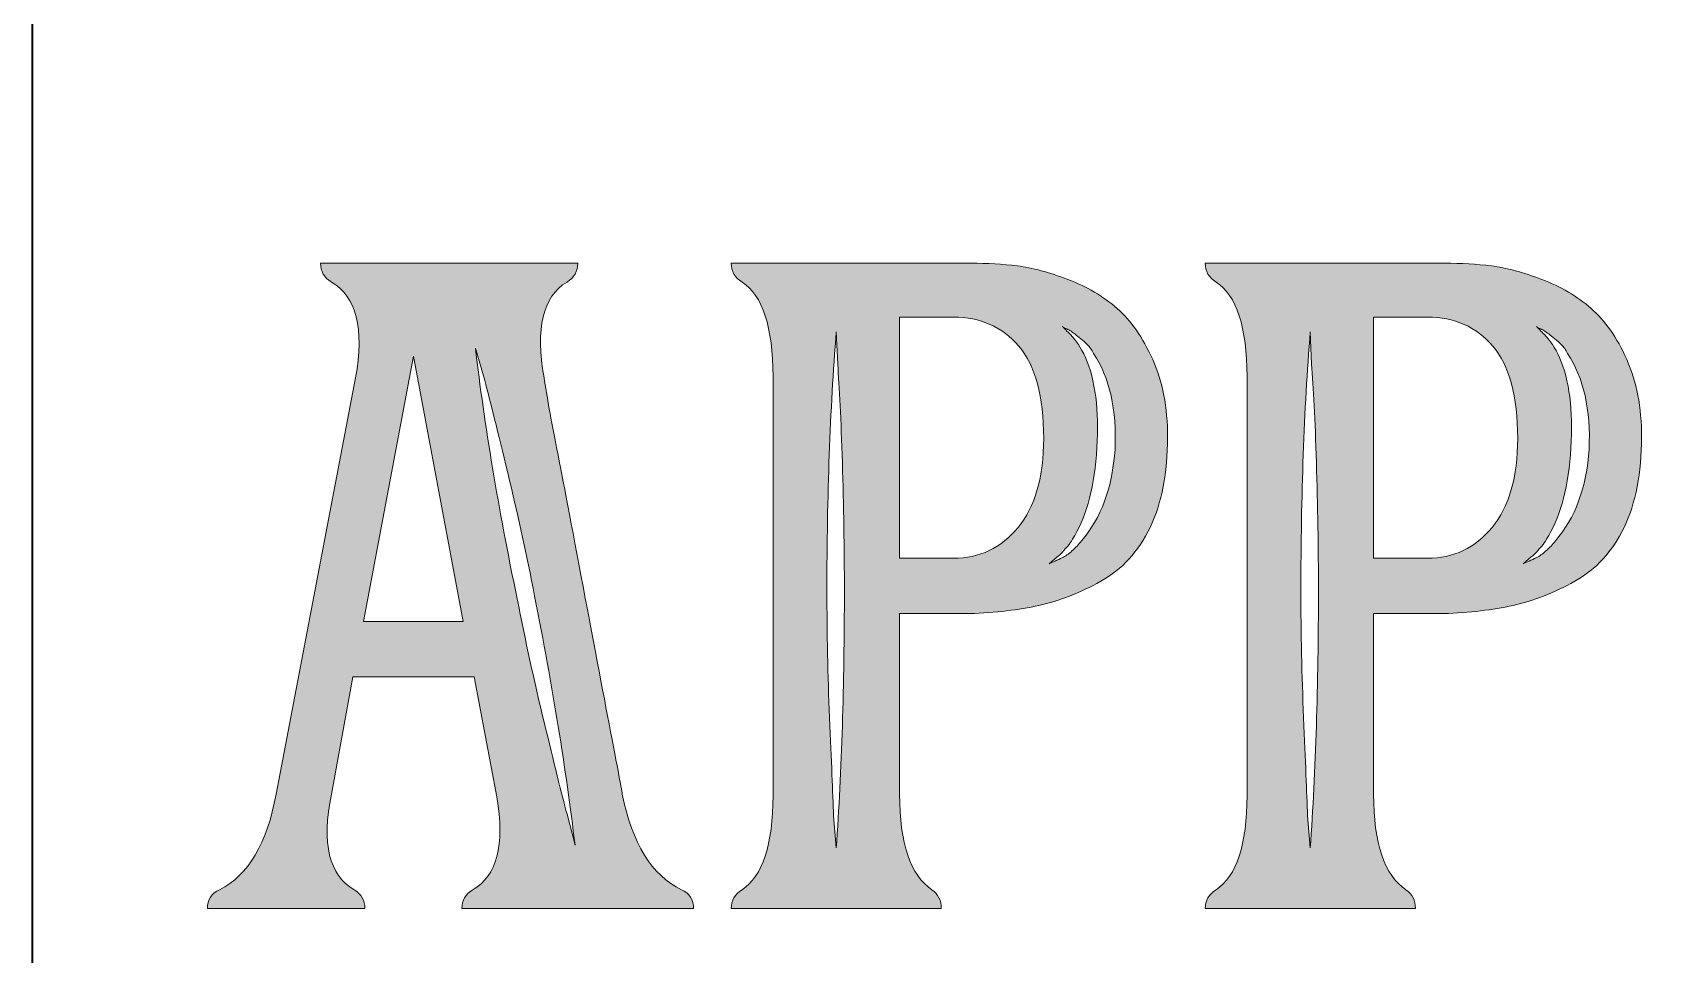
# Model space of a CAD drawing. Extents: x 68 to 882, y -1074 to 317.
# Drawn here: x 68.5 to 308.9, y -707.9 to -571.8 of the extents above; entities that cross this region are included whole.
import ezdxf

# ---------------------------------------------------------------- set-up
doc = ezdxf.new("R2010")
doc.units = 0
doc.header["$MEASUREMENT"] = 0
doc.layers.add('Layer 1', color=7, linetype='Continuous', lineweight=0)

# ---------------------------------------------------------------- blocks, each defined once
blk = doc.blocks.new('Block_7')
at = {"layer": 'Layer 1', "true_color": 0x000000, "transparency": 33554687}
h = blk.add_hatch(color=18, dxfattribs=at)
h.dxf.hatch_style = 2
edge = h.paths.add_edge_path()
edge.add_spline(control_points=[(140.06, -655.34), (141.25, -661.44), (142.58, -667.51), (144.04, -673.54), (145.49, -679.57), (146.62, -684.11), (147.42, -687.16), (147.42, -687.16), (148.61, -691.74), (148.61, -691.74), (147.28, -680.6), (145.29, -668.34), (142.64, -654.94), (141.45, -648.84), (140.12, -642.78), (138.67, -636.74), (137.21, -630.71), (136.08, -626.17), (135.28, -623.11), (135.28, -623.11), (133.89, -618.34), (133.89, -618.34), (135.22, -629.61), (137.27, -641.95), (140.06, -655.34)], knot_values=[0, 0, 0, 0, 1, 1, 1, 2, 2, 2, 3, 3, 3, 4, 4, 4, 5, 5, 5, 6, 6, 6, 7, 7, 7, 8, 8, 8, 8], degree=3, periodic=0)
edge = h.paths.add_edge_path()
edge.add_spline(control_points=[(117.38, -658.72), (117.38, -658.72), (132.1, -658.72), (132.1, -658.72), (132.1, -658.72), (124.74, -619.53), (124.74, -619.53), (124.74, -619.53), (117.38, -658.72), (117.38, -658.72)], knot_values=[0, 0, 0, 0, 1, 1, 1, 2, 2, 2, 3, 3, 3, 3], degree=3, periodic=0)
edge = h.paths.add_edge_path()
edge.add_spline(control_points=[(164.33, -698.3), (165.52, -698.83), (166.12, -699.76), (166.12, -701.09), (166.12, -701.09), (131.9, -701.09), (131.9, -701.09), (131.9, -699.89), (132.43, -698.97), (133.49, -698.3), (137.07, -696.31), (138.27, -691.74), (137.07, -684.58), (137.07, -684.58), (133.69, -666.87), (133.69, -666.87), (133.69, -666.87), (115.79, -666.87), (115.79, -666.87), (115.79, -666.87), (112.61, -684.18), (112.61, -684.18), (111.15, -691.47), (112.28, -696.18), (115.99, -698.3), (117.05, -698.97), (117.58, -699.89), (117.58, -701.09), (117.58, -701.09), (94.31, -701.09), (94.31, -701.09), (94.31, -699.76), (94.91, -698.83), (96.1, -698.3), (100.34, -696.18), (103.13, -691.47), (104.45, -684.18), (104.45, -684.18), (116.19, -622.72), (116.19, -622.72), (117.51, -615.43), (116.32, -610.72), (112.61, -608.59), (111.55, -607.93), (111.02, -607), (111.02, -605.81), (111.02, -605.81), (149.01, -605.81), (149.01, -605.81), (149.01, -607), (148.48, -607.93), (147.42, -608.59), (143.84, -610.72), (142.71, -615.43), (144.04, -622.72), (144.43, -625.37), (145.06, -628.88), (145.93, -633.26), (146.79, -637.63), (148.08, -644.4), (149.8, -653.55), (151.53, -662.7), (152.95, -670.22), (154.08, -676.12), (155.21, -682.03), (155.7, -684.71), (155.57, -684.18), (157.03, -691.47), (159.95, -696.18), (164.33, -698.3)], knot_values=[0, 0, 0, 0, 1, 1, 1, 2, 2, 2, 3, 3, 3, 4, 4, 4, 5, 5, 5, 6, 6, 6, 7, 7, 7, 8, 8, 8, 9, 9, 9, 10, 10, 10, 11, 11, 11, 12, 12, 12, 13, 13, 13, 14, 14, 14, 15, 15, 15, 16, 16, 16, 17, 17, 17, 18, 18, 18, 19, 19, 19, 20, 20, 20, 21, 21, 21, 22, 22, 22, 23, 23, 23, 23], degree=3, periodic=0)
h = blk.add_hatch(color=18, dxfattribs=at)
h.dxf.hatch_style = 2
edge = h.paths.add_edge_path()
edge.add_spline(control_points=[(223.4, -646.78), (226.31, -643.47), (227.97, -638.96), (228.37, -633.26), (228.64, -627.43), (227.58, -622.72), (225.19, -619.14), (224.92, -618.61), (224.62, -618.18), (224.29, -617.84), (223.96, -617.51), (223.63, -617.22), (223.3, -616.95), (222.97, -616.68), (222.67, -616.45), (222.41, -616.25), (222.14, -616.05), (221.91, -615.89), (221.71, -615.75), (221.51, -615.62), (221.31, -615.52), (221.11, -615.46), (220.91, -615.39), (220.75, -615.29), (220.62, -615.16), (220.88, -615.43), (221.28, -615.82), (221.81, -616.35), (222.6, -617.15), (223.33, -618.28), (224, -619.73), (225.45, -623.05), (226.02, -627.49), (225.69, -633.06), (225.35, -638.63), (224.26, -642.94), (222.41, -645.99), (222.01, -646.78), (221.54, -647.45), (221.01, -647.98), (220.48, -648.64), (220.08, -649.04), (219.82, -649.17), (219.82, -649.17), (218.63, -650.17), (218.63, -650.17), (218.89, -650.04), (219.19, -649.9), (219.52, -649.77), (219.85, -649.64), (220.22, -649.47), (220.62, -649.27), (221.01, -649.07), (221.48, -648.74), (222.01, -648.28), (222.54, -647.81), (223, -647.32), (223.4, -646.78)], knot_values=[0, 0, 0, 0, 1, 1, 1, 2, 2, 2, 3, 3, 3, 4, 4, 4, 5, 5, 5, 6, 6, 6, 7, 7, 7, 8, 8, 8, 9, 9, 9, 10, 10, 10, 11, 11, 11, 12, 12, 12, 13, 13, 13, 14, 14, 14, 15, 15, 15, 16, 16, 16, 17, 17, 17, 18, 18, 18, 19, 19, 19, 19], degree=3, periodic=0)
edge = h.paths.add_edge_path()
edge.add_spline(control_points=[(204.5, -649.37), (208.35, -649.37), (211.53, -647.85), (214.05, -644.8), (216.57, -641.75), (217.83, -637.37), (217.83, -631.67), (217.83, -625.44), (216.6, -620.9), (214.15, -618.04), (211.69, -615.19), (208.48, -613.77), (204.5, -613.77), (204.5, -613.77), (196.55, -613.77), (196.55, -613.77), (196.55, -613.77), (196.55, -649.37), (196.55, -649.37), (196.55, -649.37), (204.5, -649.37), (204.5, -649.37)], knot_values=[0, 0, 0, 0, 1, 1, 1, 2, 2, 2, 3, 3, 3, 4, 4, 4, 5, 5, 5, 6, 6, 6, 7, 7, 7, 7], degree=3, periodic=0)
edge = h.paths.add_edge_path()
edge.add_spline(control_points=[(187.2, -692.14), (187.99, -680.73), (188.39, -668.07), (188.39, -654.14), (188.39, -647.91), (188.29, -641.61), (188.09, -635.25), (187.89, -628.88), (187.66, -624.04), (187.4, -620.73), (187.4, -620.73), (187.2, -615.95), (187.2, -615.95), (186.27, -627.36), (185.81, -640.09), (185.81, -654.14), (185.81, -660.38), (185.94, -666.64), (186.2, -672.94), (186.47, -679.24), (186.67, -684.05), (186.8, -687.36), (186.8, -687.36), (187.2, -692.14), (187.2, -692.14)], knot_values=[0, 0, 0, 0, 1, 1, 1, 2, 2, 2, 3, 3, 3, 4, 4, 4, 5, 5, 5, 6, 6, 6, 7, 7, 7, 8, 8, 8, 8], degree=3, periodic=0)
edge = h.paths.add_edge_path()
edge.add_spline(control_points=[(207.09, -605.81), (209.48, -605.81), (211.76, -605.94), (213.95, -606.21), (216.14, -606.47), (218.63, -607.14), (221.41, -608.2), (224.2, -609.26), (226.61, -610.68), (228.67, -612.47), (230.73, -614.26), (232.48, -616.78), (233.94, -620.03), (235.4, -623.28), (236.13, -627.09), (236.13, -631.47), (236.13, -636.77), (235.27, -641.21), (233.54, -644.8), (231.82, -648.38), (229.4, -651.03), (226.28, -652.75), (223.17, -654.48), (220.12, -655.67), (217.13, -656.33), (214.15, -657), (210.73, -657.39), (206.89, -657.53), (206.89, -657.53), (196.55, -657.53), (196.55, -657.53), (196.55, -657.53), (196.55, -684.18), (196.55, -684.18), (196.55, -691.47), (198.14, -696.18), (201.32, -698.3), (202.25, -698.97), (202.71, -699.89), (202.71, -701.09), (202.71, -701.09), (171.68, -701.09), (171.68, -701.09), (171.68, -699.89), (172.21, -698.97), (173.27, -698.3), (176.32, -696.31), (177.85, -691.67), (177.85, -684.38), (177.85, -684.38), (177.85, -622.52), (177.85, -622.52), (177.85, -615.23), (176.32, -610.58), (173.27, -608.59), (172.21, -607.93), (171.68, -607), (171.68, -605.81), (171.68, -605.81), (207.09, -605.81), (207.09, -605.81)], knot_values=[0, 0, 0, 0, 1, 1, 1, 2, 2, 2, 3, 3, 3, 4, 4, 4, 5, 5, 5, 6, 6, 6, 7, 7, 7, 8, 8, 8, 9, 9, 9, 10, 10, 10, 11, 11, 11, 12, 12, 12, 13, 13, 13, 14, 14, 14, 15, 15, 15, 16, 16, 16, 17, 17, 17, 18, 18, 18, 19, 19, 19, 20, 20, 20, 20], degree=3, periodic=0)
h = blk.add_hatch(color=18, dxfattribs=at)
h.dxf.hatch_style = 2
edge = h.paths.add_edge_path()
edge.add_spline(control_points=[(293.41, -646.78), (296.33, -643.47), (297.99, -638.96), (298.39, -633.26), (298.65, -627.43), (297.59, -622.72), (295.2, -619.14), (294.94, -618.61), (294.64, -618.18), (294.31, -617.84), (293.98, -617.51), (293.64, -617.22), (293.31, -616.95), (292.98, -616.68), (292.68, -616.45), (292.42, -616.25), (292.15, -616.05), (291.92, -615.89), (291.72, -615.75), (291.52, -615.62), (291.33, -615.52), (291.13, -615.46), (290.93, -615.39), (290.76, -615.29), (290.63, -615.16), (290.89, -615.43), (291.29, -615.82), (291.82, -616.35), (292.62, -617.15), (293.35, -618.28), (294.01, -619.73), (295.47, -623.05), (296.03, -627.49), (295.7, -633.06), (295.37, -638.63), (294.27, -642.94), (292.42, -645.99), (292.02, -646.78), (291.56, -647.45), (291.03, -647.98), (290.5, -648.64), (290.1, -649.04), (289.83, -649.17), (289.83, -649.17), (288.64, -650.17), (288.64, -650.17), (288.9, -650.04), (289.2, -649.9), (289.54, -649.77), (289.87, -649.64), (290.23, -649.47), (290.63, -649.27), (291.03, -649.07), (291.49, -648.74), (292.02, -648.28), (292.55, -647.81), (293.02, -647.32), (293.41, -646.78)], knot_values=[0, 0, 0, 0, 1, 1, 1, 2, 2, 2, 3, 3, 3, 4, 4, 4, 5, 5, 5, 6, 6, 6, 7, 7, 7, 8, 8, 8, 9, 9, 9, 10, 10, 10, 11, 11, 11, 12, 12, 12, 13, 13, 13, 14, 14, 14, 15, 15, 15, 16, 16, 16, 17, 17, 17, 18, 18, 18, 19, 19, 19, 19], degree=3, periodic=0)
edge = h.paths.add_edge_path()
edge.add_spline(control_points=[(274.52, -649.37), (278.36, -649.37), (281.55, -647.85), (284.07, -644.8), (286.58, -641.75), (287.84, -637.37), (287.84, -631.67), (287.84, -625.44), (286.62, -620.9), (284.16, -618.04), (281.71, -615.19), (278.5, -613.77), (274.52, -613.77), (274.52, -613.77), (266.56, -613.77), (266.56, -613.77), (266.56, -613.77), (266.56, -649.37), (266.56, -649.37), (266.56, -649.37), (274.52, -649.37), (274.52, -649.37)], knot_values=[0, 0, 0, 0, 1, 1, 1, 2, 2, 2, 3, 3, 3, 4, 4, 4, 5, 5, 5, 6, 6, 6, 7, 7, 7, 7], degree=3, periodic=0)
edge = h.paths.add_edge_path()
edge.add_spline(control_points=[(257.21, -692.14), (258.01, -680.73), (258.41, -668.07), (258.41, -654.14), (258.41, -647.91), (258.31, -641.61), (258.11, -635.25), (257.91, -628.88), (257.68, -624.04), (257.41, -620.73), (257.41, -620.73), (257.21, -615.95), (257.21, -615.95), (256.28, -627.36), (255.82, -640.09), (255.82, -654.14), (255.82, -660.38), (255.95, -666.64), (256.22, -672.94), (256.48, -679.24), (256.68, -684.05), (256.81, -687.36), (256.81, -687.36), (257.21, -692.14), (257.21, -692.14)], knot_values=[0, 0, 0, 0, 1, 1, 1, 2, 2, 2, 3, 3, 3, 4, 4, 4, 5, 5, 5, 6, 6, 6, 7, 7, 7, 8, 8, 8, 8], degree=3, periodic=0)
edge = h.paths.add_edge_path()
edge.add_spline(control_points=[(277.1, -605.81), (279.49, -605.81), (281.78, -605.94), (283.97, -606.21), (286.15, -606.47), (288.64, -607.14), (291.42, -608.2), (294.21, -609.26), (296.63, -610.68), (298.68, -612.47), (300.74, -614.26), (302.5, -616.78), (303.96, -620.03), (305.41, -623.28), (306.14, -627.09), (306.14, -631.47), (306.14, -636.77), (305.28, -641.21), (303.56, -644.8), (301.83, -648.38), (299.41, -651.03), (296.3, -652.75), (293.18, -654.48), (290.13, -655.67), (287.15, -656.33), (284.16, -657), (280.75, -657.39), (276.9, -657.53), (276.9, -657.53), (266.56, -657.53), (266.56, -657.53), (266.56, -657.53), (266.56, -684.18), (266.56, -684.18), (266.56, -691.47), (268.15, -696.18), (271.34, -698.3), (272.26, -698.97), (272.73, -699.89), (272.73, -701.09), (272.73, -701.09), (241.7, -701.09), (241.7, -701.09), (241.7, -699.89), (242.23, -698.97), (243.29, -698.3), (246.34, -696.31), (247.86, -691.67), (247.86, -684.38), (247.86, -684.38), (247.86, -622.52), (247.86, -622.52), (247.86, -615.23), (246.34, -610.58), (243.29, -608.59), (242.23, -607.93), (241.7, -607), (241.7, -605.81), (241.7, -605.81), (277.1, -605.81), (277.1, -605.81)], knot_values=[0, 0, 0, 0, 1, 1, 1, 2, 2, 2, 3, 3, 3, 4, 4, 4, 5, 5, 5, 6, 6, 6, 7, 7, 7, 8, 8, 8, 9, 9, 9, 10, 10, 10, 11, 11, 11, 12, 12, 12, 13, 13, 13, 14, 14, 14, 15, 15, 15, 16, 16, 16, 17, 17, 17, 18, 18, 18, 19, 19, 19, 20, 20, 20, 20], degree=3, periodic=0)
at = {"layer": 'Layer 1'}
for points, knots in [([(164.33, -698.3), (165.52, -698.83), (166.12, -699.76), (166.12, -701.09), (166.12, -701.09), (131.9, -701.09), (131.9, -701.09), (131.9, -699.89), (132.43, -698.97), (133.49, -698.3), (137.07, -696.31), (138.27, -691.74), (137.07, -684.58), (137.07, -684.58), (133.69, -666.87), (133.69, -666.87), (133.69, -666.87), (115.79, -666.87), (115.79, -666.87), (115.79, -666.87), (112.61, -684.18), (112.61, -684.18), (111.15, -691.47), (112.28, -696.18), (115.99, -698.3), (117.05, -698.97), (117.58, -699.89), (117.58, -701.09), (117.58, -701.09), (94.31, -701.09), (94.31, -701.09), (94.31, -699.76), (94.91, -698.83), (96.1, -698.3), (100.34, -696.18), (103.13, -691.47), (104.45, -684.18), (104.45, -684.18), (116.19, -622.72), (116.19, -622.72), (117.51, -615.43), (116.32, -610.72), (112.61, -608.59), (111.55, -607.93), (111.02, -607), (111.02, -605.81), (111.02, -605.81), (149.01, -605.81), (149.01, -605.81), (149.01, -607), (148.48, -607.93), (147.42, -608.59), (143.84, -610.72), (142.71, -615.43), (144.04, -622.72), (144.43, -625.37), (145.06, -628.88), (145.93, -633.26), (146.79, -637.63), (148.08, -644.4), (149.8, -653.55), (151.53, -662.7), (152.95, -670.22), (154.08, -676.12), (155.21, -682.03), (155.7, -684.71), (155.57, -684.18), (157.03, -691.47), (159.95, -696.18), (164.33, -698.3)], [0, 0, 0, 0, 1, 1, 1, 2, 2, 2, 3, 3, 3, 4, 4, 4, 5, 5, 5, 6, 6, 6, 7, 7, 7, 8, 8, 8, 9, 9, 9, 10, 10, 10, 11, 11, 11, 12, 12, 12, 13, 13, 13, 14, 14, 14, 15, 15, 15, 16, 16, 16, 17, 17, 17, 18, 18, 18, 19, 19, 19, 20, 20, 20, 21, 21, 21, 22, 22, 22, 23, 23, 23, 23]), ([(207.09, -605.81), (209.48, -605.81), (211.76, -605.94), (213.95, -606.21), (216.14, -606.47), (218.63, -607.14), (221.41, -608.2), (224.2, -609.26), (226.61, -610.68), (228.67, -612.47), (230.73, -614.26), (232.48, -616.78), (233.94, -620.03), (235.4, -623.28), (236.13, -627.09), (236.13, -631.47), (236.13, -636.77), (235.27, -641.21), (233.54, -644.8), (231.82, -648.38), (229.4, -651.03), (226.28, -652.75), (223.17, -654.48), (220.12, -655.67), (217.13, -656.33), (214.15, -657), (210.73, -657.39), (206.89, -657.53), (206.89, -657.53), (196.55, -657.53), (196.55, -657.53), (196.55, -657.53), (196.55, -684.18), (196.55, -684.18), (196.55, -691.47), (198.14, -696.18), (201.32, -698.3), (202.25, -698.97), (202.71, -699.89), (202.71, -701.09), (202.71, -701.09), (171.68, -701.09), (171.68, -701.09), (171.68, -699.89), (172.21, -698.97), (173.27, -698.3), (176.32, -696.31), (177.85, -691.67), (177.85, -684.38), (177.85, -684.38), (177.85, -622.52), (177.85, -622.52), (177.85, -615.23), (176.32, -610.58), (173.27, -608.59), (172.21, -607.93), (171.68, -607), (171.68, -605.81), (171.68, -605.81), (207.09, -605.81), (207.09, -605.81)], [0, 0, 0, 0, 1, 1, 1, 2, 2, 2, 3, 3, 3, 4, 4, 4, 5, 5, 5, 6, 6, 6, 7, 7, 7, 8, 8, 8, 9, 9, 9, 10, 10, 10, 11, 11, 11, 12, 12, 12, 13, 13, 13, 14, 14, 14, 15, 15, 15, 16, 16, 16, 17, 17, 17, 18, 18, 18, 19, 19, 19, 20, 20, 20, 20]), ([(277.1, -605.81), (279.49, -605.81), (281.78, -605.94), (283.97, -606.21), (286.15, -606.47), (288.64, -607.14), (291.42, -608.2), (294.21, -609.26), (296.63, -610.68), (298.68, -612.47), (300.74, -614.26), (302.5, -616.78), (303.96, -620.03), (305.41, -623.28), (306.14, -627.09), (306.14, -631.47), (306.14, -636.77), (305.28, -641.21), (303.56, -644.8), (301.83, -648.38), (299.41, -651.03), (296.3, -652.75), (293.18, -654.48), (290.13, -655.67), (287.15, -656.33), (284.16, -657), (280.75, -657.39), (276.9, -657.53), (276.9, -657.53), (266.56, -657.53), (266.56, -657.53), (266.56, -657.53), (266.56, -684.18), (266.56, -684.18), (266.56, -691.47), (268.15, -696.18), (271.34, -698.3), (272.26, -698.97), (272.73, -699.89), (272.73, -701.09), (272.73, -701.09), (241.7, -701.09), (241.7, -701.09), (241.7, -699.89), (242.23, -698.97), (243.29, -698.3), (246.34, -696.31), (247.86, -691.67), (247.86, -684.38), (247.86, -684.38), (247.86, -622.52), (247.86, -622.52), (247.86, -615.23), (246.34, -610.58), (243.29, -608.59), (242.23, -607.93), (241.7, -607), (241.7, -605.81), (241.7, -605.81), (277.1, -605.81), (277.1, -605.81)], [0, 0, 0, 0, 1, 1, 1, 2, 2, 2, 3, 3, 3, 4, 4, 4, 5, 5, 5, 6, 6, 6, 7, 7, 7, 8, 8, 8, 9, 9, 9, 10, 10, 10, 11, 11, 11, 12, 12, 12, 13, 13, 13, 14, 14, 14, 15, 15, 15, 16, 16, 16, 17, 17, 17, 18, 18, 18, 19, 19, 19, 20, 20, 20, 20]), ([(204.5, -649.37), (208.35, -649.37), (211.53, -647.85), (214.05, -644.8), (216.57, -641.75), (217.83, -637.37), (217.83, -631.67), (217.83, -625.44), (216.6, -620.9), (214.15, -618.04), (211.69, -615.19), (208.48, -613.77), (204.5, -613.77), (204.5, -613.77), (196.55, -613.77), (196.55, -613.77), (196.55, -613.77), (196.55, -649.37), (196.55, -649.37), (196.55, -649.37), (204.5, -649.37), (204.5, -649.37)], [0, 0, 0, 0, 1, 1, 1, 2, 2, 2, 3, 3, 3, 4, 4, 4, 5, 5, 5, 6, 6, 6, 7, 7, 7, 7]), ([(223.4, -646.78), (226.31, -643.47), (227.97, -638.96), (228.37, -633.26), (228.64, -627.43), (227.58, -622.72), (225.19, -619.14), (224.92, -618.61), (224.62, -618.18), (224.29, -617.84), (223.96, -617.51), (223.63, -617.22), (223.3, -616.95), (222.97, -616.68), (222.67, -616.45), (222.41, -616.25), (222.14, -616.05), (221.91, -615.89), (221.71, -615.75), (221.51, -615.62), (221.31, -615.52), (221.11, -615.46), (220.91, -615.39), (220.75, -615.29), (220.62, -615.16), (220.88, -615.43), (221.28, -615.82), (221.81, -616.35), (222.6, -617.15), (223.33, -618.28), (224, -619.73), (225.45, -623.05), (226.02, -627.49), (225.69, -633.06), (225.35, -638.63), (224.26, -642.94), (222.41, -645.99), (222.01, -646.78), (221.54, -647.45), (221.01, -647.98), (220.48, -648.64), (220.08, -649.04), (219.82, -649.17), (219.82, -649.17), (218.63, -650.17), (218.63, -650.17), (218.89, -650.04), (219.19, -649.9), (219.52, -649.77), (219.85, -649.64), (220.22, -649.47), (220.62, -649.27), (221.01, -649.07), (221.48, -648.74), (222.01, -648.28), (222.54, -647.81), (223, -647.32), (223.4, -646.78)], [0, 0, 0, 0, 1, 1, 1, 2, 2, 2, 3, 3, 3, 4, 4, 4, 5, 5, 5, 6, 6, 6, 7, 7, 7, 8, 8, 8, 9, 9, 9, 10, 10, 10, 11, 11, 11, 12, 12, 12, 13, 13, 13, 14, 14, 14, 15, 15, 15, 16, 16, 16, 17, 17, 17, 18, 18, 18, 19, 19, 19, 19]), ([(274.52, -649.37), (278.36, -649.37), (281.55, -647.85), (284.07, -644.8), (286.58, -641.75), (287.84, -637.37), (287.84, -631.67), (287.84, -625.44), (286.62, -620.9), (284.16, -618.04), (281.71, -615.19), (278.5, -613.77), (274.52, -613.77), (274.52, -613.77), (266.56, -613.77), (266.56, -613.77), (266.56, -613.77), (266.56, -649.37), (266.56, -649.37), (266.56, -649.37), (274.52, -649.37), (274.52, -649.37)], [0, 0, 0, 0, 1, 1, 1, 2, 2, 2, 3, 3, 3, 4, 4, 4, 5, 5, 5, 6, 6, 6, 7, 7, 7, 7]), ([(293.41, -646.78), (296.33, -643.47), (297.99, -638.96), (298.39, -633.26), (298.65, -627.43), (297.59, -622.72), (295.2, -619.14), (294.94, -618.61), (294.64, -618.18), (294.31, -617.84), (293.98, -617.51), (293.64, -617.22), (293.31, -616.95), (292.98, -616.68), (292.68, -616.45), (292.42, -616.25), (292.15, -616.05), (291.92, -615.89), (291.72, -615.75), (291.52, -615.62), (291.33, -615.52), (291.13, -615.46), (290.93, -615.39), (290.76, -615.29), (290.63, -615.16), (290.89, -615.43), (291.29, -615.82), (291.82, -616.35), (292.62, -617.15), (293.35, -618.28), (294.01, -619.73), (295.47, -623.05), (296.03, -627.49), (295.7, -633.06), (295.37, -638.63), (294.27, -642.94), (292.42, -645.99), (292.02, -646.78), (291.56, -647.45), (291.03, -647.98), (290.5, -648.64), (290.1, -649.04), (289.83, -649.17), (289.83, -649.17), (288.64, -650.17), (288.64, -650.17), (288.9, -650.04), (289.2, -649.9), (289.54, -649.77), (289.87, -649.64), (290.23, -649.47), (290.63, -649.27), (291.03, -649.07), (291.49, -648.74), (292.02, -648.28), (292.55, -647.81), (293.02, -647.32), (293.41, -646.78)], [0, 0, 0, 0, 1, 1, 1, 2, 2, 2, 3, 3, 3, 4, 4, 4, 5, 5, 5, 6, 6, 6, 7, 7, 7, 8, 8, 8, 9, 9, 9, 10, 10, 10, 11, 11, 11, 12, 12, 12, 13, 13, 13, 14, 14, 14, 15, 15, 15, 16, 16, 16, 17, 17, 17, 18, 18, 18, 19, 19, 19, 19]), ([(187.2, -692.14), (187.99, -680.73), (188.39, -668.07), (188.39, -654.14), (188.39, -647.91), (188.29, -641.61), (188.09, -635.25), (187.89, -628.88), (187.66, -624.04), (187.4, -620.73), (187.4, -620.73), (187.2, -615.95), (187.2, -615.95), (186.27, -627.36), (185.81, -640.09), (185.81, -654.14), (185.81, -660.38), (185.94, -666.64), (186.2, -672.94), (186.47, -679.24), (186.67, -684.05), (186.8, -687.36), (186.8, -687.36), (187.2, -692.14), (187.2, -692.14)], [0, 0, 0, 0, 1, 1, 1, 2, 2, 2, 3, 3, 3, 4, 4, 4, 5, 5, 5, 6, 6, 6, 7, 7, 7, 8, 8, 8, 8]), ([(257.21, -692.14), (258.01, -680.73), (258.41, -668.07), (258.41, -654.14), (258.41, -647.91), (258.31, -641.61), (258.11, -635.25), (257.91, -628.88), (257.68, -624.04), (257.41, -620.73), (257.41, -620.73), (257.21, -615.95), (257.21, -615.95), (256.28, -627.36), (255.82, -640.09), (255.82, -654.14), (255.82, -660.38), (255.95, -666.64), (256.22, -672.94), (256.48, -679.24), (256.68, -684.05), (256.81, -687.36), (256.81, -687.36), (257.21, -692.14), (257.21, -692.14)], [0, 0, 0, 0, 1, 1, 1, 2, 2, 2, 3, 3, 3, 4, 4, 4, 5, 5, 5, 6, 6, 6, 7, 7, 7, 8, 8, 8, 8]), ([(117.38, -658.72), (117.38, -658.72), (132.1, -658.72), (132.1, -658.72), (132.1, -658.72), (124.74, -619.53), (124.74, -619.53), (124.74, -619.53), (117.38, -658.72), (117.38, -658.72)], [0, 0, 0, 0, 1, 1, 1, 2, 2, 2, 3, 3, 3, 3]), ([(140.06, -655.34), (141.25, -661.44), (142.58, -667.51), (144.04, -673.54), (145.49, -679.57), (146.62, -684.11), (147.42, -687.16), (147.42, -687.16), (148.61, -691.74), (148.61, -691.74), (147.28, -680.6), (145.29, -668.34), (142.64, -654.94), (141.45, -648.84), (140.12, -642.78), (138.67, -636.74), (137.21, -630.71), (136.08, -626.17), (135.28, -623.11), (135.28, -623.11), (133.89, -618.34), (133.89, -618.34), (135.22, -629.61), (137.27, -641.95), (140.06, -655.34)], [0, 0, 0, 0, 1, 1, 1, 2, 2, 2, 3, 3, 3, 4, 4, 4, 5, 5, 5, 6, 6, 6, 7, 7, 7, 8, 8, 8, 8])]:
    blk.add_open_spline(points, degree=3, knots=knots, dxfattribs=at)
blk = doc.blocks.new('Block_0')
at = {"layer": 'Layer 1', "color": 1, "lineweight": 35, "true_color": 0xff0000}
blk.add_open_spline([(675.92, 317.38), (675.92, 317.38), (269.82, 317.38), (269.82, 317.38), (269.82, 317.38), (68.48, 31.58), (68.48, 31.58), (68.48, 31.58), (68.48, -1074.32), (68.48, -1074.32), (68.48, -1074.32), (881.67, -1074.32), (881.67, -1074.32), (881.67, -1074.32), (881.67, 31.33), (881.67, 31.33), (881.67, 31.33), (675.92, 317.38), (675.92, 317.38)], degree=3, knots=[0, 0, 0, 0, 1, 1, 1, 2, 2, 2, 3, 3, 3, 4, 4, 4, 5, 5, 5, 6, 6, 6, 6], dxfattribs=at)
at = {"layer": 'Layer 1'}
blk.add_blockref('Block_7', (0, 0), dxfattribs=at)

msp = doc.modelspace()

# ---------------------------------------------------------------- block references
at = {"layer": 'Layer 1'}
msp.add_blockref('Block_0', (0, 0), dxfattribs=at)

doc.saveas('drawing.dxf')
